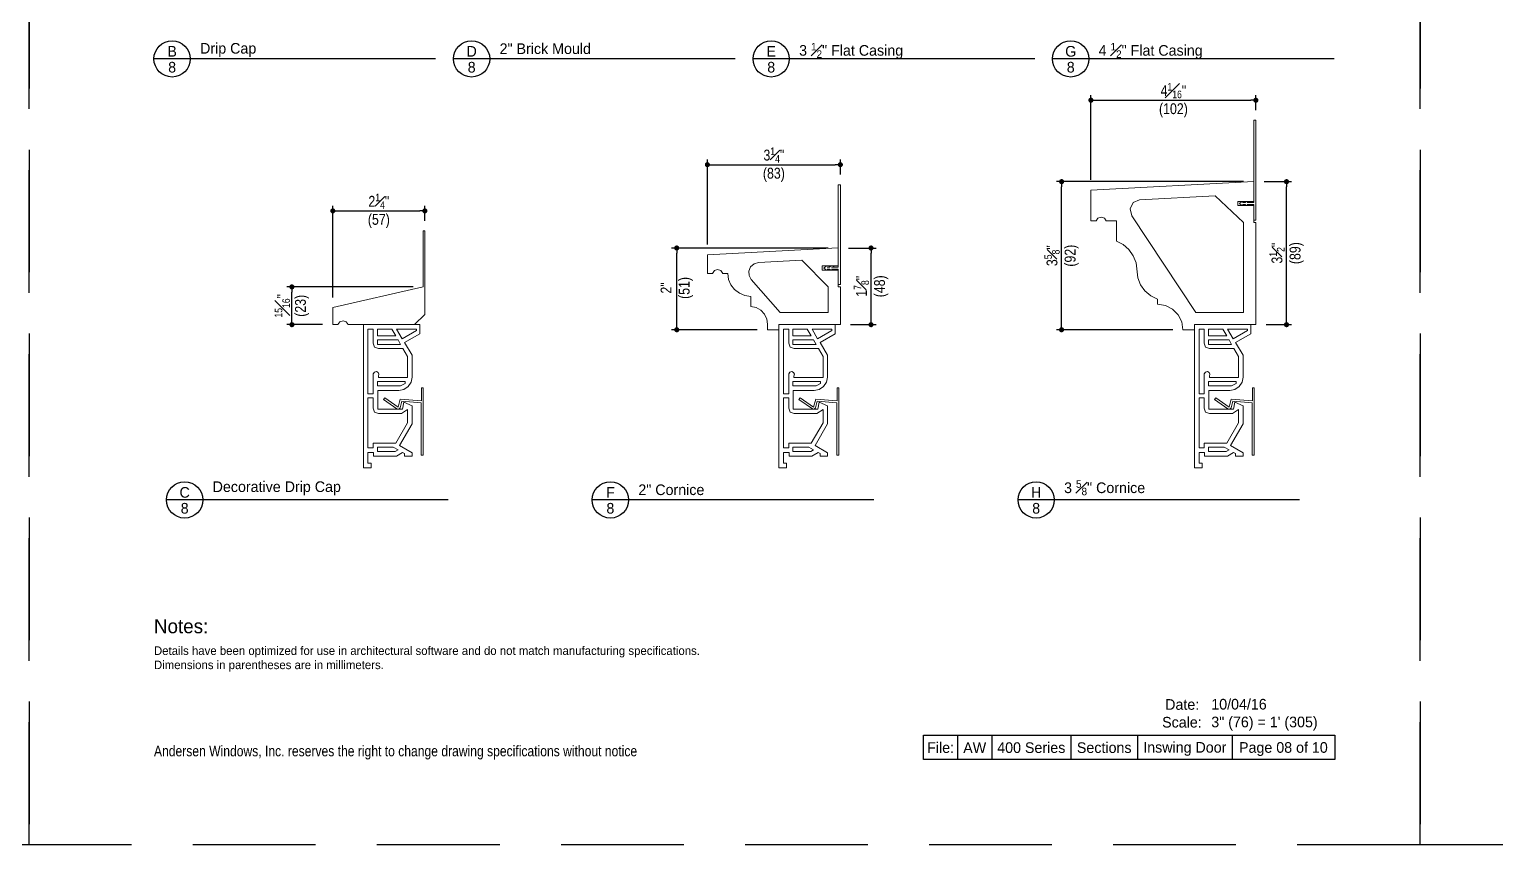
# Model space of a CAD drawing. Extents: x 0 to 323, y 0 to 44.
# Drawn here: x 238 to 273.85, y 0 to 19.94 of the extents above; entities that cross this region are included whole.
import ezdxf
from ezdxf.enums import TextEntityAlignment as Align

# ---------------------------------------------------------------- set-up
doc = ezdxf.new("R2010")
doc.units = 0
doc.header["$LTSCALE"] = 6
doc.header["$MEASUREMENT"] = 0
doc.linetypes.add('DASHED', pattern=[0.75, 0.5, -0.25])
doc.layers.get('0').update_dxf_attribs({"linetype": 'CONTINUOUS'})
doc.layers.get('Defpoints').update_dxf_attribs({"linetype": 'CONTINUOUS'})
doc.layers.add('A-ANNO-DIMS', color=3, linetype='CONTINUOUS')
doc.layers.add('A-ANNO-TEXT', color=4, linetype='CONTINUOUS')
doc.layers.add('A-DETL-MCUT', color=6, linetype='CONTINUOUS', lineweight=20)
doc.layers.add('A-DETL-PATT', color=8, linetype='CONTINUOUS', lineweight=5)
doc.layers.add('PLOT VIEW', color=1, linetype='DASHED', plot=False)
doc.styles.add('ADF Text', font='FRABK.TTF', dxfattribs={"width": 0.85})
doc.dimstyles.new('ADF 3 inches equals 1 foot', dxfattribs={"dimtxt": 0.265625, "dimasz": 0.125, "dimexe": 0.125, "dimexo": 0.25, "dimgap": 0.03125, "dimtad": 1, "dimdec": 6, "dimzin": 3, "dimdsep": 46, "dimlunit": 4, "dimtxsty": 'ADF Text', "dimblk": 'DOT', "dimcen": 0, "dimclrd": 256, "dimclre": 256, "dimclrt": 256, "dimadec": 0, "dimazin": 0, "dimtfac": 0.7, "dimtdec": 6, "dimtix": 1, "dimtmove": 0, "dimatfit": 0, "dimldrblk": 'DOT', "dimfxl": 0, "dimfrac": 1, "dimtolj": 1, "dimtzin": 4, "dimlwd": -1, "dimlwe": -1, "dimarcsym": 0})

# ---------------------------------------------------------------- blocks, each defined once
blk = doc.blocks.new('200 Series Sections')
at = {"layer": 'PLOT VIEW'}
blk.add_lwpolyline([(0, 44), (34, 44), (34, 0), (0, 0)], close=True, dxfattribs=at)
at = {"layer": 'A-ANNO-TEXT', "line_spacing_factor": 1.04, "style": 'ADF Text'}
for s, insert, char_height, width, attachment_point in [('{\\W1;Notes:}', (3.047, 5.516), 0.34375, 25.6958, 1), ('Andersen Windows, Inc. reserves the right to change drawing specifications without notice', (3.047, 2.083), 0.26042, 13.9095, 7)]:
    blk.add_mtext(s, dxfattribs=dict(at, insert=insert, char_height=char_height, width=width, attachment_point=attachment_point))
at = {"layer": 'A-ANNO-TEXT', "style": 'ADF Text'}
for s, insert, char_height, width, attachment_point in [('\\pi-0.625,l0.625,t0.625;{\\W1;Details have been optimized for use in architectural software and do not match manufacturing specifications.\\PDimensions in parentheses are in millimeters.}', (3.047, 4.85), 0.208333, 23.35277, 1), ('\\pi0.042099;{\\W1;Date:\\P\\pi-0.032878;Scale:}', (27.728, 2.862), 0.26042, 0.90494, 7), ('{\\W1;10/04/16\\P3" (76) = 1\' (305)}', (28.897, 2.793), 0.26042, 3.02006, 7)]:
    blk.add_mtext(s, dxfattribs=dict(at, insert=insert, char_height=char_height, width=width, attachment_point=attachment_point))
blk = doc.blocks.new('AW Detail Tag')
at = {"layer": 'A-ANNO-TEXT'}
blk.add_line((6.886, 0), (0, 0), dxfattribs=at)
blk.add_circle((0.443, 0), 0.443, dxfattribs=at)
blk = doc.blocks.new('Decorative Drip Cap')
at = {"layer": 'A-DETL-MCUT'}
blk.add_lwpolyline([(-0.375, 0), (-0.421, 0.068), (-0.5, 0.094), (-0.578, 0.068), (-0.624, 0), (-0.75, 0), (-0.75, 0.417), (1.462, 0.922), (1.462, 2.292), (1.5, 2.292), (1.5, 0.931), (1.5, 0.25), (1.25, 0)], close=True, dxfattribs=at)
blk = doc.blocks.new('Cornice Nail Fin')
at = {"layer": 'A-DETL-MCUT'}
for points in [[(-0.164, -0.561), (0, -0.561), (0, -0.941), (0.05, -0.941), (0.05, 1.501), (0, 1.501), (0, -0.511), (-0.164, -0.511)], [(-0.212, -0.561), (-0.231, -0.586), (-0.29, -0.586), (-0.353, -0.536), (-0.29, -0.486), (-0.231, -0.486), (-0.212, -0.511)], [(-0.273, -0.511), (-0.212, -0.511), (-0.181, -0.486), (-0.122, -0.486), (-0.103, -0.511)], [(-0.273, -0.561), (-0.212, -0.561), (-0.181, -0.586), (-0.122, -0.586), (-0.103, -0.561)]]:
    blk.add_lwpolyline(points, dxfattribs=at)
blk = doc.blocks.new('2 inch cornice')
at = {"layer": 'A-DETL-MCUT'}
for points in [[(-0.688, 0.446), (-0.688, 0.692), (-0.833, 0.711), (-0.969, 0.767), (-1.085, 0.856), (-1.175, 0.973), (-1.231, 1.108), (-1.25, 1.254), (-1.375, 1.254), (-1.422, 1.322), (-1.5, 1.348), (-1.578, 1.322), (-1.625, 1.254), (-1.75, 1.254), (-1.75, 1.707), (1.45, 1.875), (1.45, 1.435), (1.056, 1.435), (1.056, 1.335), (1.45, 1.335), (1.45, 0.925), (1.5, 0.925), (1.5, 0), (0, 0), (0, -0.125), (-0.282, -0.125), (-0.282, 0.008), (-0.301, 0.137), (-0.358, 0.255), (-0.447, 0.351), (-0.56, 0.417)], [(1.2, 0.3), (0.03, 0.3), (-0.677, 1.104), (-0.73, 1.201), (-0.736, 1.312), (-0.693, 1.415), (-0.61, 1.488), (-0.503, 1.519), (0.558, 1.574), (1.2, 0.925)]]:
    blk.add_lwpolyline(points, close=True, dxfattribs=at)
blk.add_blockref('Cornice Nail Fin', (1.45, 1.921), dxfattribs=at)
blk = doc.blocks.new('3 5_8 inch Cornice')
at = {"layer": 'A-DETL-MCUT'}
for points in [[(-1.384, 1.149), (-1.429, 1.515), (-1.496, 1.687), (-1.602, 1.837), (-1.742, 1.957), (-1.907, 2.039), (-1.907, 2.539), (-2.157, 2.539), (-2.203, 2.607), (-2.282, 2.633), (-2.36, 2.607), (-2.406, 2.539), (-2.532, 2.539), (-2.532, 3.29), (1.45, 3.498), (1.45, 3.012), (1.056, 3.012), (1.056, 2.912), (1.45, 2.912), (1.45, 2.502), (1.5, 2.502), (1.5, 0), (0, 0), (0, -0.125), (-0.282, -0.125), (-0.312, 0.068), (-0.401, 0.242), (-0.539, 0.381), (-0.713, 0.469), (-0.907, 0.5), (-0.907, 0.625), (-1.071, 0.707), (-1.211, 0.827), (-1.317, 0.977)], [(1.2, 0.3), (0.03, 0.3), (-1.536, 2.664), (-1.576, 2.831), (-1.499, 2.984), (-1.341, 3.052), (0.503, 3.148), (1.2, 2.502)]]:
    blk.add_lwpolyline(points, close=True, dxfattribs=at)
blk.add_blockref('Cornice Nail Fin', (1.45, 3.498), dxfattribs=at)
blk = doc.blocks.new('Shaded 3 1_2 inch Fibrex Casing')
at = {"layer": 'A-DETL-PATT', "color": 145}
for points in [[(1.188, 0.367), (1.188, 0.285), (1.005, 0.285), (1.005, 0.345), (0.955, 0.374), (0.807, 0.285), (0.248, 0.285), (0.248, 0.375), (0.11, 0.375), (0.11, 0.11), (0.188, 0.11), (0.188, 0), (0, 0), (0, 3.5), (1.375, 3.5), (1.375, 3.279), (1.006, 3.066), (1.188, 2.752), (1.188, 2.218), (1.163, 2.092), (1.092, 1.986), (0.986, 1.915), (0.86, 1.89), (0.35, 1.89), (0.35, 1.435), (0.954, 1.435), (0.983, 1.601), (1.188, 1.517), (1.188, 1.072), (0.883, 0.543)], [(0.24, 3.047), (0.24, 3.39), (0.11, 3.39), (0.11, 1.81), (0.24, 1.81), (0.24, 2.3), (0.267, 2.34), (0.314, 2.353), (0.358, 2.333), (0.378, 2.288), (0.365, 2.241), (0.365, 2.21), (1.078, 2.21), (1.078, 2.722), (0.965, 2.917), (0.37, 2.917), (0.271, 2.948)], [(0.34, 3.39), (0.34, 3.227), (0.787, 3.227), (0.692, 3.39)], [(1.294, 3.39), (0.808, 3.39), (0.943, 3.156), (1.294, 3.359)], [(0.34, 3.127), (0.34, 3.017), (0.908, 3.017), (0.844, 3.127)], [(0.34, 2.11), (0.34, 2), (0.908, 2), (1.017, 2.063), (1.017, 2.11)], [(0.818, 1.441), (0.489, 1.671), (0.518, 1.711), (0.847, 1.482), (0.9, 1.681), (1.42, 1.636), (1.42, 1.957), (1.46, 1.957), (1.46, 0.308), (1.413, 0.308), (1.413, 1.587), (0.937, 1.628), (0.895, 1.469), (0.864, 1.435)], [(0.37, 1.325), (0.271, 1.356), (0.24, 1.455), (0.24, 1.71), (0.11, 1.71), (0.11, 0.485), (0.24, 0.485), (0.24, 0.605), (0.791, 0.605), (1.078, 1.101), (1.078, 1.428), (0.929, 1.325)], [(0.776, 0.395), (0.34, 0.395), (0.34, 0.505), (0.728, 0.505), (0.846, 0.437)]]:
    blk.add_lwpolyline(points, close=True, dxfattribs=at)
blk = doc.blocks.new('_DOT')
at = {"color": 0, "linetype": 'ByBlock'}
blk.add_line((-0.5, 0), (-1, 0), dxfattribs=at)
at = {"color": 0, "linetype": 'ByBlock', "const_width": 0.5}
blk.add_lwpolyline([(-0.25, 0, 1), (0.25, 0, 1)], format="xyb", close=True, dxfattribs=at)
blk = doc.blocks.new('*D164')
at = {"layer": 'A-ANNO-DIMS', "transparency": 16777216}
for p, q in [((247.382, 13.643), (244.295, 13.643)), ((244.42, 12.845), (244.42, 13.518)), ((245.17, 12.72), (244.295, 12.72))]:
    blk.add_line(p, q, dxfattribs=at)
at = {"layer": 'Defpoints', "color": 0, "transparency": 16777216}
for p in [(244.42, 13.643), (247.632, 13.643), (245.42, 12.72)]:
    blk.add_point(p, dxfattribs=at)
at = {"layer": 'A-ANNO-DIMS', "transparency": 16777216, "xscale": 0.125, "yscale": 0.125, "zscale": 0.125}
for p, rotation in [((244.42, 13.643), 90), ((244.42, 12.72), 270)]:
    blk.add_blockref('_DOT', p, dxfattribs=dict(at, rotation=rotation))
at = {"layer": 'A-ANNO-DIMS', "transparency": 16777216, "insert": (244.42, 13.181), "char_height": 0.26562, "attachment_point": 5, "rotation": 90, "style": 'ADF Text'}
blk.add_mtext('\\A1;{\\H0.700000x;\\S15#16;}"\\P\\f [;\\fFranklin Gothic Book;(23)\\f]', dxfattribs=at)
blk = doc.blocks.new('*D165')
at = {"layer": 'A-ANNO-DIMS', "transparency": 16777216}
for p, q in [((245.42, 13.388), (245.42, 15.628)), ((245.545, 15.503), (247.545, 15.503)), ((247.67, 15.263), (247.67, 15.628))]:
    blk.add_line(p, q, dxfattribs=at)
at = {"layer": 'Defpoints', "color": 0, "transparency": 16777216}
for p in [(247.67, 15.503), (247.67, 15.013), (245.42, 13.138)]:
    blk.add_point(p, dxfattribs=at)
at = {"layer": 'A-ANNO-DIMS', "transparency": 16777216, "xscale": 0.125, "yscale": 0.125, "zscale": 0.125, "rotation": 180}
blk.add_blockref('_DOT', (245.42, 15.503), dxfattribs=at)
at = {"layer": 'A-ANNO-DIMS', "transparency": 16777216, "xscale": 0.125, "yscale": 0.125, "zscale": 0.125}
blk.add_blockref('_DOT', (247.67, 15.503), dxfattribs=at)
at = {"layer": 'A-ANNO-DIMS', "transparency": 16777216, "insert": (246.545, 15.503), "char_height": 0.26562, "attachment_point": 5, "style": 'ADF Text'}
blk.add_mtext('\\A1;2{\\H0.700000x;\\S1#4;}"\\P\\f [;\\fFranklin Gothic Book;(57)\\f]', dxfattribs=at)
blk = doc.blocks.new('*D166')
at = {"layer": 'A-ANNO-DIMS', "transparency": 16777216}
for p, q in [((257.528, 14.595), (253.703, 14.595)), ((253.828, 12.72), (253.828, 14.47)), ((255.796, 12.595), (253.703, 12.595))]:
    blk.add_line(p, q, dxfattribs=at)
at = {"layer": 'Defpoints', "color": 0, "transparency": 16777216}
for p in [(253.828, 14.595), (257.778, 14.595), (256.046, 12.595)]:
    blk.add_point(p, dxfattribs=at)
at = {"layer": 'A-ANNO-DIMS', "transparency": 16777216, "xscale": 0.125, "yscale": 0.125, "zscale": 0.125}
for p, rotation in [((253.828, 14.595), 90), ((253.828, 12.595), 270)]:
    blk.add_blockref('_DOT', p, dxfattribs=dict(at, rotation=rotation))
at = {"layer": 'A-ANNO-DIMS', "transparency": 16777216, "insert": (253.828, 13.618), "char_height": 0.26562, "attachment_point": 5, "rotation": 90, "style": 'ADF Text'}
blk.add_mtext('\\A1;2"\\P\\f [;\\fFranklin Gothic Book;(51)\\f]', dxfattribs=at)
blk = doc.blocks.new('*D167')
at = {"layer": 'A-ANNO-DIMS', "transparency": 16777216}
for p, q in [((254.578, 14.677), (254.578, 16.758)), ((254.703, 16.633), (257.703, 16.633)), ((257.828, 16.393), (257.828, 16.758))]:
    blk.add_line(p, q, dxfattribs=at)
at = {"layer": 'Defpoints', "color": 0, "transparency": 16777216}
for p in [(257.828, 16.633), (257.828, 16.143), (254.578, 14.427)]:
    blk.add_point(p, dxfattribs=at)
at = {"layer": 'A-ANNO-DIMS', "transparency": 16777216, "xscale": 0.125, "yscale": 0.125, "zscale": 0.125, "rotation": 180}
blk.add_blockref('_DOT', (254.578, 16.633), dxfattribs=at)
at = {"layer": 'A-ANNO-DIMS', "transparency": 16777216, "xscale": 0.125, "yscale": 0.125, "zscale": 0.125}
blk.add_blockref('_DOT', (257.828, 16.633), dxfattribs=at)
at = {"layer": 'A-ANNO-DIMS', "transparency": 16777216, "insert": (256.203, 16.633), "char_height": 0.26562, "attachment_point": 5, "style": 'ADF Text'}
blk.add_mtext('\\A1;3{\\H0.700000x;\\S1#4;}"\\P\\f [;\\fFranklin Gothic Book;(83)\\f]', dxfattribs=at)
blk = doc.blocks.new('*D168')
at = {"layer": 'A-ANNO-DIMS', "transparency": 16777216}
for p, q in [((267.687, 16.218), (263.112, 16.218)), ((263.237, 12.72), (263.237, 16.093)), ((265.955, 12.595), (263.112, 12.595))]:
    blk.add_line(p, q, dxfattribs=at)
at = {"layer": 'Defpoints', "color": 0, "transparency": 16777216}
for p in [(263.237, 16.218), (267.937, 16.218), (266.205, 12.595)]:
    blk.add_point(p, dxfattribs=at)
at = {"layer": 'A-ANNO-DIMS', "transparency": 16777216, "xscale": 0.125, "yscale": 0.125, "zscale": 0.125}
for p, rotation in [((263.237, 16.218), 90), ((263.237, 12.595), 270)]:
    blk.add_blockref('_DOT', p, dxfattribs=dict(at, rotation=rotation))
at = {"layer": 'A-ANNO-DIMS', "transparency": 16777216, "insert": (263.237, 14.407), "char_height": 0.26562, "attachment_point": 5, "rotation": 90, "style": 'ADF Text'}
blk.add_mtext('\\A1;3{\\H0.700000x;\\S5#8;}"\\P\\f [;\\fFranklin Gothic Book;(92)\\f]', dxfattribs=at)
blk = doc.blocks.new('*D169')
at = {"layer": 'A-ANNO-DIMS', "transparency": 16777216}
for p, q in [((263.955, 16.26), (263.955, 18.335)), ((267.987, 17.97), (267.987, 18.335)), ((264.08, 18.21), (267.862, 18.21))]:
    blk.add_line(p, q, dxfattribs=at)
at = {"layer": 'Defpoints', "color": 0, "transparency": 16777216}
for p in [(267.987, 18.21), (267.987, 17.72), (263.955, 16.01)]:
    blk.add_point(p, dxfattribs=at)
at = {"layer": 'A-ANNO-DIMS', "transparency": 16777216, "xscale": 0.125, "yscale": 0.125, "zscale": 0.125, "rotation": 180}
blk.add_blockref('_DOT', (263.955, 18.21), dxfattribs=at)
at = {"layer": 'A-ANNO-DIMS', "transparency": 16777216, "xscale": 0.125, "yscale": 0.125, "zscale": 0.125}
blk.add_blockref('_DOT', (267.987, 18.21), dxfattribs=at)
at = {"layer": 'A-ANNO-DIMS', "transparency": 16777216, "insert": (265.971, 18.21), "char_height": 0.26562, "attachment_point": 5, "style": 'ADF Text'}
blk.add_mtext('\\A1;4{\\H0.700000x;\\S1#16;}"\\P\\f [;\\fFranklin Gothic Book;(102)\\f]', dxfattribs=at)
blk = doc.blocks.new('*D170')
at = {"layer": 'A-ANNO-DIMS', "transparency": 16777216}
for p, q in [((258.028, 14.595), (258.703, 14.595)), ((258.578, 12.845), (258.578, 14.47)), ((258.078, 12.72), (258.703, 12.72))]:
    blk.add_line(p, q, dxfattribs=at)
at = {"layer": 'Defpoints', "color": 0, "transparency": 16777216}
for p in [(257.778, 14.595), (258.578, 14.595), (257.828, 12.72)]:
    blk.add_point(p, dxfattribs=at)
at = {"layer": 'A-ANNO-DIMS', "transparency": 16777216, "xscale": 0.125, "yscale": 0.125, "zscale": 0.125}
for p, rotation in [((258.578, 14.595), 90), ((258.578, 12.72), 270)]:
    blk.add_blockref('_DOT', p, dxfattribs=dict(at, rotation=rotation))
at = {"layer": 'A-ANNO-DIMS', "transparency": 16777216, "insert": (258.578, 13.658), "char_height": 0.26562, "attachment_point": 5, "rotation": 90, "style": 'ADF Text'}
blk.add_mtext('\\A1;1{\\H0.700000x;\\S7#8;}"\\P\\f [;\\fFranklin Gothic Book;(48)\\f]', dxfattribs=at)
blk = doc.blocks.new('*D171')
at = {"layer": 'A-ANNO-DIMS', "transparency": 16777216}
for p, q in [((268.187, 16.218), (268.862, 16.218)), ((268.737, 12.845), (268.737, 16.093)), ((268.237, 12.72), (268.862, 12.72))]:
    blk.add_line(p, q, dxfattribs=at)
at = {"layer": 'Defpoints', "color": 0, "transparency": 16777216}
for p in [(267.937, 16.218), (268.737, 16.218), (267.987, 12.72)]:
    blk.add_point(p, dxfattribs=at)
at = {"layer": 'A-ANNO-DIMS', "transparency": 16777216, "xscale": 0.125, "yscale": 0.125, "zscale": 0.125}
for p, rotation in [((268.737, 16.218), 90), ((268.737, 12.72), 270)]:
    blk.add_blockref('_DOT', p, dxfattribs=dict(at, rotation=rotation))
at = {"layer": 'A-ANNO-DIMS', "transparency": 16777216, "insert": (268.737, 14.469), "char_height": 0.26562, "attachment_point": 5, "rotation": 90, "style": 'ADF Text'}
blk.add_mtext('\\A1;3{\\H0.700000x;\\S1#2;}"\\P\\f [;\\fFranklin Gothic Book;(89)\\f]', dxfattribs=at)

msp = doc.modelspace()

# ---------------------------------------------------------------- linework, layer by layer
at = {"layer": 'A-ANNO-TEXT'}
for p, q in [((260.6963246, 2.6804896), (260.6963246, 2.0833332)), ((261.529658, 2.6804896), (261.529658, 2.0833332)), ((263.4630288, 2.6804896), (263.4630288, 2.0833332)), ((265.095776, 2.6804896), (265.095776, 2.0833332)), ((267.4037753, 2.6804896), (267.4037753, 2.0833332))]:
    msp.add_line(p, q, dxfattribs=at)
msp.add_lwpolyline([(259.8629913, 2.6804896), (269.9166683, 2.6804896), (269.9166683, 2.0833332), (259.8629913, 2.0833332)], close=True, dxfattribs=at)

# ---------------------------------------------------------------- block references
for name, p in [('200 Series Sections', (204.0000016, -0.0000001)), ('200 Series Sections', (238.0000016, -0.0000001)), ('200 Series Sections', (272.0000016, -0.0000001)), ('AW Detail Tag', (241.0470894, 19.2206529)), ('AW Detail Tag', (248.3701407, 19.2206529)), ('AW Detail Tag', (255.693192, 19.2206529)), ('AW Detail Tag', (263.0162433, 19.2206529)), ('AW Detail Tag', (241.354414, 8.4319948)), ('AW Detail Tag', (251.7622901, 8.4319948)), ('AW Detail Tag', (262.1715219, 8.4319948))]:
    msp.add_blockref(name, p, dxfattribs=at)
at = {"layer": 'A-DETL-MCUT'}
for name, p in [('3 5_8 inch Cornice', (266.486906, 12.7201105)), ('2 inch cornice', (256.3281743, 12.7201105)), ('Decorative Drip Cap', (246.1697982, 12.7201105))]:
    msp.add_blockref(name, p, dxfattribs=at)
at = {"layer": 'A-DETL-PATT'}
for p in [(246.1697982, 9.2201105), (256.3276743, 9.2201105), (266.486906, 9.2201105)]:
    msp.add_blockref('Shaded 3 1_2 inch Fibrex Casing', p, dxfattribs=at)

# ---------------------------------------------------------------- texts
at = {"layer": 'A-ANNO-TEXT', "style": 'ADF Text'}
for s, p in [('B', (241.4916857, 19.1975874)), ('D', (248.8147369, 19.1975874)), ('E', (256.1377882, 19.1975874)), ('G', (263.4608395, 19.1975874)), ('C', (241.7983324, 8.4089292)), ('F', (252.2062085, 8.4089292)), ('H', (262.6154403, 8.4089292))]:
    msp.add_text(s, height=0.2604167, dxfattribs=at).set_placement(p, align=Align.BOTTOM_CENTER)
for p in [(241.4916857, 19.1477679), (248.8147369, 19.1477679), (256.1377882, 19.1477679), (263.4608395, 19.1477679), (241.7983324, 8.3591098), (252.2062085, 8.3591098), (262.6154403, 8.3591098)]:
    msp.add_text('8', height=0.2604167, dxfattribs=at).set_placement(p, align=Align.TOP_CENTER)
at = {"layer": 'A-ANNO-TEXT', "char_height": 0.260416667, "width": 3.81698722, "attachment_point": 7, "line_spacing_factor": 1.04, "style": 'ADF Text'}
for s, insert in [('{\\W1;Drip Cap}', (242.1742565, 19.2707899)), ('{\\W1;2" Brick Mould}', (249.4973077, 19.3365629)), ('\\A1;{\\W1;3 \\H0.7x;\\S1#2;\\H1.4286x;" Flat Casing}', (256.820359, 19.2199463)), ('\\A1;{\\W1;4 \\H0.7x;\\S1#2;\\H1.4286x;" Flat Casing}', (264.1434103, 19.2199463)), ('{\\W1;Decorative Drip Cap}', (242.4815811, 8.5479047)), ('{\\W1;2" Cornice}', (252.8894571, 8.5479047)), ('\\A1;{\\W1;3 \\H0.7x;\\S5#8;\\H1.4286x;" Cornice}', (263.2986889, 8.5479047))]:
    msp.add_mtext(s, dxfattribs=dict(at, insert=insert))
at = {"layer": 'A-ANNO-TEXT', "attachment_point": 8, "style": 'ADF Text'}
for s, insert, char_height, width in [('{\\W1;File:}', (260.279658, 2.2401422), 0.260416667, 0.833333333), ('{\\W1;400 Series}', (262.4963434, 2.240142), 0.260416667, 1.933370854), ('{\\W1;Sections}', (264.2794024, 2.240142), 0.260416667, 1.632747151), ('{\\W1;Inswing Door}', (266.2497756, 2.1726897), 0.260416667, 2.307999283), ('{\\W1;Page 08 of 10}', (268.6602218, 2.1692297), 0.260416667, 2.512893023), ('{\\W1;AW}', (261.1129913, 2.2401422), 0.26041667, 0.833333333)]:
    msp.add_mtext(s, dxfattribs=dict(at, insert=insert, char_height=char_height, width=width))

# ---------------------------------------------------------------- dimensions: what is measured, and where the dimension line sits
at = {"layer": 'A-ANNO-DIMS'}
for base, p1, p2, picture, middle in [((267.987406, 18.2100413), (263.955406, 16.0098023), (267.987406, 17.7198425), '*D169', (265.971406, 18.2100413)), ((257.8281743, 16.6330413), (254.5781743, 14.4274056), (257.8281743, 16.1428425), '*D167', (256.2031743, 16.6330413)), ((247.6702982, 15.5027509), (245.4202982, 13.1375775), (247.6702982, 15.0125522), '*D165', (246.5452982, 15.5027509))]:
    dim = msp.add_linear_dim(base=base, p1=p1, p2=p2, dimstyle='ADF 3 inches equals 1 foot', override={"dimdec": 4, "dimpost": '\\X\\f'}, dxfattribs=at)
    dim.commit()
    dim.dimension.update_dxf_attribs({"geometry": picture, "text_midpoint": middle, "dimtype": 160})
for base, p1, p2, picture, middle in [((263.237406, 16.2184901), (266.205406, 12.5951105), (267.937406, 16.2184901), '*D168', (263.237406, 14.4068003)), ((268.737406, 16.2184901), (267.987406, 12.7201105), (267.937406, 16.2184901), '*D171', (268.737406, 14.4693003)), ((253.8281743, 14.5951105), (256.0461743, 12.5951105), (257.7781743, 14.5951105), '*D166', (253.8281743, 13.6183003)), ((258.5781743, 14.5951105), (257.8281743, 12.7201105), (257.7781743, 14.5951105), '*D170', (258.5781743, 13.6576105)), ((244.4202982, 13.6425986), (245.4202982, 12.7201105), (247.6322982, 13.6425986), '*D164', (244.4202982, 13.1813545))]:
    dim = msp.add_linear_dim(base=base, p1=p1, p2=p2, angle=90, dimstyle='ADF 3 inches equals 1 foot', override={"dimdec": 4, "dimpost": '\\X\\f'}, dxfattribs=at)
    dim.commit()
    dim.dimension.update_dxf_attribs({"geometry": picture, "text_midpoint": middle, "dimtype": 160})

doc.saveas('drawing.dxf')
